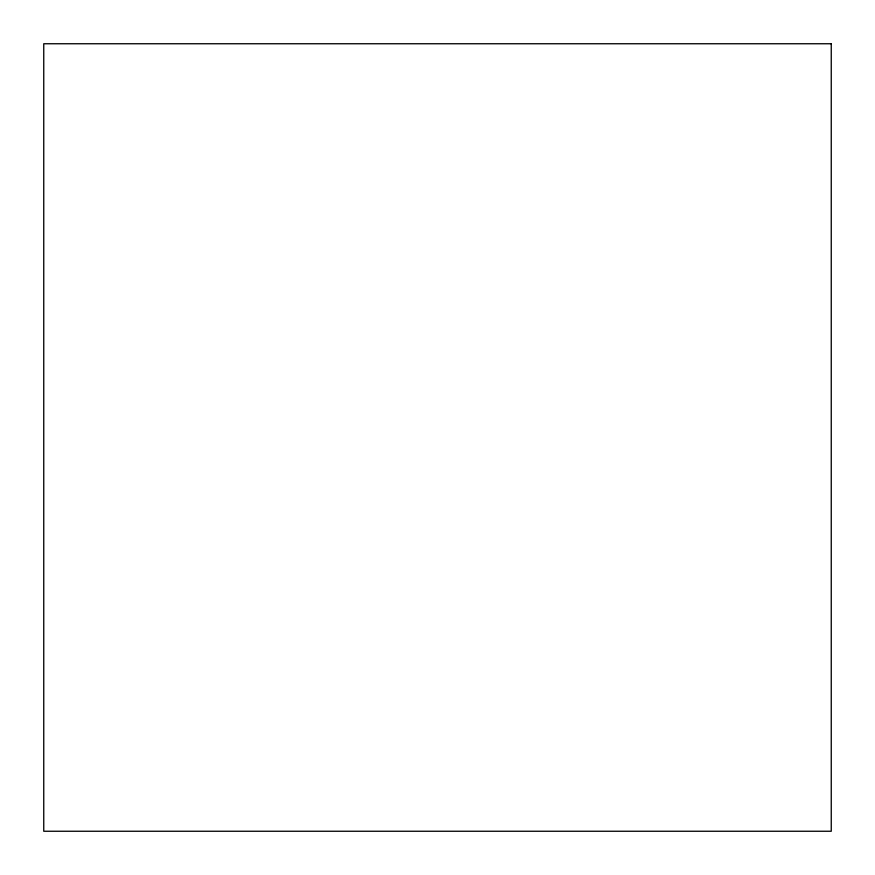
<?xml version="1.0" encoding="UTF-8"?>
<svg xmlns="http://www.w3.org/2000/svg" width="875" height="875" viewBox="0 0 875 875"><rect width="100%" height="100%" fill="white"/><g stroke="black" fill="none" stroke-linecap="round" stroke-linejoin="round"><path stroke-width="1.31" d="M831.25 43.75L43.75 43.75L43.75 831.25L831.25 831.25L831.25 43.75"/></g></svg>
